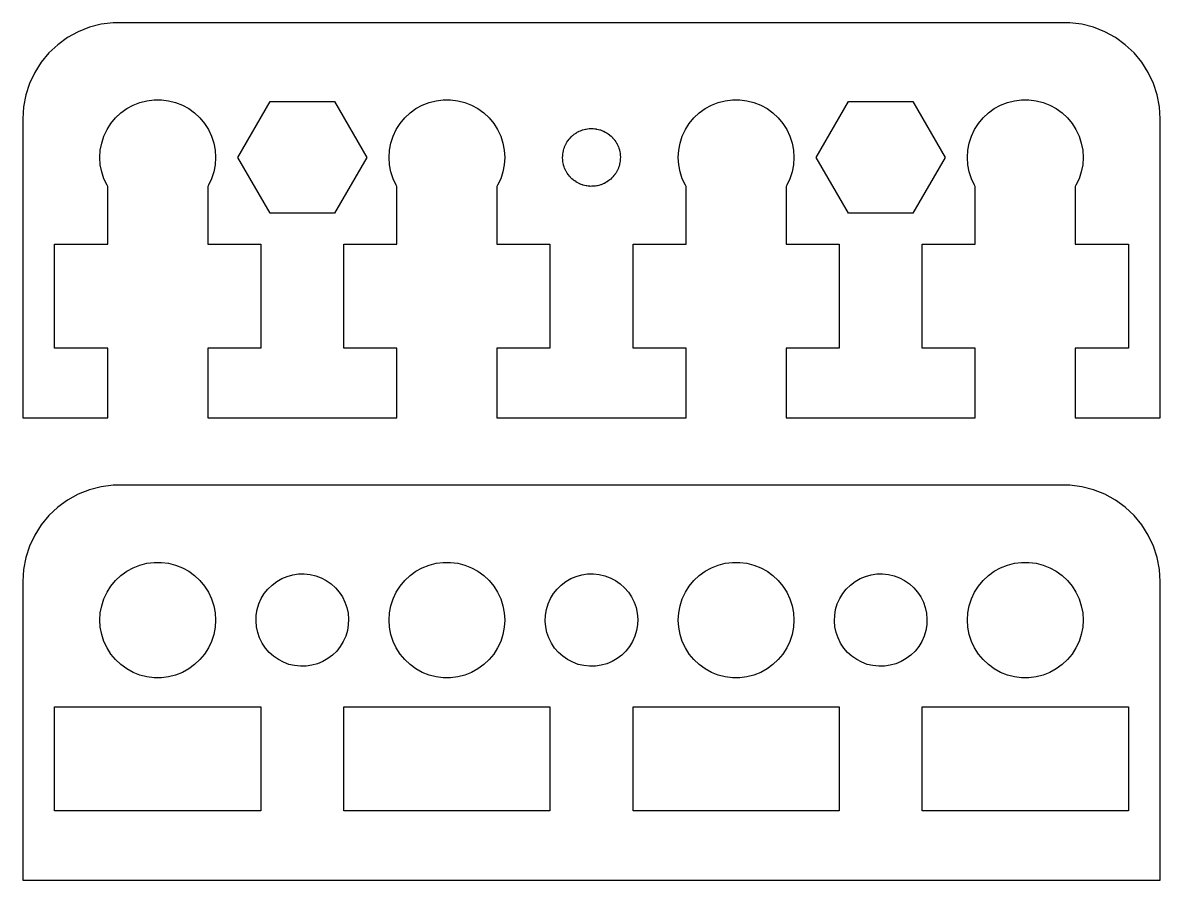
# Model space of a CAD drawing. Header units: metres. Extents: x -29.5 to 29.5, y 0 to 92.5.
# Drawn here: x -29.5 to 29.5, y 0 to 44.5 of the extents above; entities that cross this region are included whole.
import ezdxf

# ---------------------------------------------------------------- set-up
doc = ezdxf.new("R2010")
doc.units = ezdxf.units.M

msp = doc.modelspace()

# ---------------------------------------------------------------- linework, layer by layer
for p, q in [((-26.0451, 44.2553), (-26.6289, 44.0241)), ((-25.4369, 44.4114), (-26.0451, 44.2553)), ((-24.8139, 44.4901), (-25.4369, 44.4114)), ((24.8139, 44.4901), (-24.8139, 44.4901)), ((25.4369, 44.4114), (24.8139, 44.4901)), ((26.0451, 44.2553), (25.4369, 44.4114)), ((26.6289, 44.0241), (26.0451, 44.2553)), ((-27.1791, 43.7216), (-27.6871, 43.3526)), ((-26.6289, 44.0241), (-27.1791, 43.7216)), ((27.1791, 43.7216), (26.6289, 44.0241)), ((27.6871, 43.3526), (27.1791, 43.7216)), ((-27.6871, 43.3526), (-28.1448, 42.9227)), ((28.1448, 42.9227), (27.6871, 43.3526)), ((-28.1448, 42.9227), (-28.5451, 42.4389)), ((28.5451, 42.4389), (28.1448, 42.9227)), ((-28.8815, 41.9088), (-29.1489, 41.3406)), ((-28.5451, 42.4389), (-28.8815, 41.9088)), ((28.8815, 41.9088), (28.5451, 42.4389)), ((29.1489, 41.3406), (28.8815, 41.9088)), ((-29.1489, 41.3406), (-29.3429, 40.7434)), ((29.3429, 40.7434), (29.1489, 41.3406)), ((-29.3429, 40.7434), (-29.4606, 40.1267)), ((29.4606, 40.1267), (29.3429, 40.7434)), ((-29.4606, 40.1267), (-29.5, 39.5)), ((-24.1075, 40.033), (-23.7773, 40.2145)), ((-23.7773, 40.2145), (-23.427, 40.3532)), ((-23.427, 40.3532), (-23.0621, 40.4469)), ((-23.0621, 40.4469), (-22.6884, 40.4941)), ((-22.6884, 40.4941), (-22.3116, 40.4941)), ((-22.3116, 40.4941), (-21.9379, 40.4469)), ((-21.9379, 40.4469), (-21.5729, 40.3532)), ((-21.5729, 40.3532), (-21.2227, 40.2145)), ((-21.2227, 40.2145), (-20.8925, 40.033)), ((-18.3466, 37.5), (-16.6733, 40.3982)), ((-16.6733, 40.3982), (-13.3267, 40.3982)), ((-13.3267, 40.3982), (-11.6534, 37.5)), ((-9.10747, 40.033), (-8.77733, 40.2145)), ((-8.77733, 40.2145), (-8.42705, 40.3532)), ((-8.42705, 40.3532), (-8.06213, 40.4469)), ((-8.06213, 40.4469), (-7.68837, 40.4941)), ((-7.68837, 40.4941), (-7.31161, 40.4941)), ((-7.31161, 40.4941), (-6.93785, 40.4469)), ((-6.93785, 40.4469), (-6.57294, 40.3532)), ((-6.57294, 40.3532), (-6.22266, 40.2145)), ((-6.22266, 40.2145), (-5.89252, 40.033)), ((5.89252, 40.033), (6.22266, 40.2145)), ((6.22266, 40.2145), (6.57294, 40.3532)), ((6.57294, 40.3532), (6.93785, 40.4469)), ((6.93785, 40.4469), (7.31161, 40.4941)), ((7.31161, 40.4941), (7.68837, 40.4941)), ((7.68837, 40.4941), (8.06213, 40.4469)), ((8.06213, 40.4469), (8.42705, 40.3532)), ((8.42705, 40.3532), (8.77733, 40.2145)), ((8.77733, 40.2145), (9.10747, 40.033)), ((11.6534, 37.5), (13.3267, 40.3982)), ((13.3267, 40.3982), (16.6733, 40.3982)), ((16.6733, 40.3982), (18.3466, 37.5)), ((20.8925, 40.033), (21.2227, 40.2145)), ((21.2227, 40.2145), (21.5729, 40.3532)), ((21.5729, 40.3532), (21.9379, 40.4469)), ((21.9379, 40.4469), (22.3116, 40.4941)), ((22.3116, 40.4941), (22.6884, 40.4941)), ((22.6884, 40.4941), (23.0621, 40.4469)), ((23.0621, 40.4469), (23.427, 40.3532)), ((23.427, 40.3532), (23.7773, 40.2145)), ((23.7773, 40.2145), (24.1075, 40.033)), ((29.5, 39.5), (29.4606, 40.1267)), ((-24.927, 39.2634), (-24.6869, 39.5536)), ((-24.6869, 39.5536), (-24.4123, 39.8115)), ((-24.4123, 39.8115), (-24.1075, 40.033)), ((-20.8925, 40.033), (-20.5877, 39.8115)), ((-20.5877, 39.8115), (-20.3131, 39.5536)), ((-20.3131, 39.5536), (-20.0729, 39.2634)), ((-9.92705, 39.2634), (-9.6869, 39.5536)), ((-9.6869, 39.5536), (-9.41226, 39.8115)), ((-9.41226, 39.8115), (-9.10747, 40.033)), ((-5.89252, 40.033), (-5.58772, 39.8115)), ((-5.58772, 39.8115), (-5.31308, 39.5536)), ((-5.31308, 39.5536), (-5.07294, 39.2634)), ((5.07294, 39.2634), (5.31308, 39.5536)), ((5.31308, 39.5536), (5.58772, 39.8115)), ((5.58772, 39.8115), (5.89252, 40.033)), ((9.10747, 40.033), (9.41226, 39.8115)), ((9.41226, 39.8115), (9.6869, 39.5536)), ((9.6869, 39.5536), (9.92705, 39.2634)), ((20.0729, 39.2634), (20.3131, 39.5536)), ((20.3131, 39.5536), (20.5877, 39.8115)), ((20.5877, 39.8115), (20.8925, 40.033)), ((24.1075, 40.033), (24.4123, 39.8115)), ((24.4123, 39.8115), (24.6869, 39.5536)), ((24.6869, 39.5536), (24.927, 39.2634)), ((-29.5, 39.5), (-29.5, 24)), ((-25.2893, 38.6044), (-25.1289, 38.9453)), ((-25.1289, 38.9453), (-24.927, 39.2634)), ((-20.0729, 39.2634), (-19.8711, 38.9453)), ((-19.8711, 38.9453), (-19.7107, 38.6044)), ((-10.2893, 38.6044), (-10.1289, 38.9453)), ((-10.1289, 38.9453), (-9.92705, 39.2634)), ((-5.07294, 39.2634), (-4.87108, 38.9453)), ((-4.87108, 38.9453), (-4.71066, 38.6044)), ((-0.463516, 38.9266), (-0.387482, 38.9461)), ((-0.387482, 38.9461), (-0.311859, 38.9672)), ((-0.311859, 38.9672), (-0.296295, 38.9695)), ((-0.296295, 38.9695), (-0.281067, 38.9734)), ((-0.281067, 38.9734), (-0.203171, 38.9833)), ((-0.203171, 38.9833), (-0.125504, 38.9947)), ((-0.125504, 38.9947), (-0.109787, 38.9951)), ((-0.109787, 38.9951), (-0.094177, 38.997)), ((-0.094177, 38.997), (-0.015655, 38.997)), ((-0.015655, 38.997), (0.062805, 38.9987)), ((0.062805, 38.9987), (0.078445, 38.997)), ((0.078445, 38.997), (0.094177, 38.997)), ((0.094177, 38.997), (0.172073, 38.9872)), ((0.172073, 38.9872), (0.250153, 38.979)), ((0.250153, 38.979), (0.265457, 38.9754)), ((0.265457, 38.9754), (0.281067, 38.9734)), ((0.281067, 38.9734), (0.357117, 38.9539)), ((0.357117, 38.9539), (0.433533, 38.936)), ((4.71066, 38.6044), (4.87108, 38.9453)), ((4.87108, 38.9453), (5.07294, 39.2634)), ((9.92705, 39.2634), (10.1289, 38.9453)), ((10.1289, 38.9453), (10.2893, 38.6044)), ((19.7107, 38.6044), (19.8711, 38.9453)), ((19.8711, 38.9453), (20.0729, 39.2634)), ((24.927, 39.2634), (25.1289, 38.9453)), ((25.1289, 38.9453), (25.2893, 38.6044)), ((29.5, 24), (29.5, 39.5)), ((-25.4057, 38.2461), (-25.2893, 38.6044)), ((-19.7107, 38.6044), (-19.5942, 38.2461)), ((-10.4057, 38.2461), (-10.2893, 38.6044)), ((-4.71066, 38.6044), (-4.59424, 38.2461)), ((-1.27238, 38.2889), (-1.23172, 38.3561)), ((-1.23172, 38.3561), (-1.22194, 38.3684)), ((-1.22194, 38.3684), (-1.21352, 38.3817)), ((-1.21352, 38.3817), (-1.16347, 38.4422)), ((-1.16347, 38.4422), (-1.11472, 38.5037)), ((-1.11472, 38.5037), (-1.10347, 38.5147)), ((-1.10347, 38.5147), (-1.09344, 38.5268)), ((-1.09344, 38.5268), (-1.03621, 38.5806)), ((-1.03621, 38.5806), (-0.980118, 38.6355)), ((-0.980118, 38.6355), (-0.96759, 38.645)), ((-0.96759, 38.645), (-0.956131, 38.6558)), ((-0.956131, 38.6558), (-0.892609, 38.7019)), ((-0.892609, 38.7019), (-0.830078, 38.7494)), ((-0.830078, 38.7494), (-0.816452, 38.7572)), ((-0.816452, 38.7572), (-0.803726, 38.7665)), ((-0.803726, 38.7665), (-0.73494, 38.8043)), ((-0.73494, 38.8043), (-0.666946, 38.8436)), ((-0.666946, 38.8436), (-0.652435, 38.8497)), ((-0.652435, 38.8497), (-0.638657, 38.8572)), ((-0.638657, 38.8572), (-0.565674, 38.8861)), ((-0.565674, 38.8861), (-0.493286, 38.9165)), ((-0.493286, 38.9165), (-0.478134, 38.9208)), ((-0.478134, 38.9208), (-0.463516, 38.9266)), ((0.433533, 38.936), (0.448288, 38.9305)), ((0.448288, 38.9305), (0.463516, 38.9266)), ((0.463516, 38.9266), (0.536499, 38.8977)), ((0.536499, 38.8977), (0.610092, 38.8703)), ((0.610092, 38.8703), (0.624039, 38.863)), ((0.624039, 38.863), (0.638657, 38.8572)), ((0.638657, 38.8572), (0.707443, 38.8194)), ((0.707443, 38.8194), (0.777039, 38.783)), ((0.777039, 38.783), (0.789948, 38.7741)), ((0.789948, 38.7741), (0.803726, 38.7665)), ((0.803726, 38.7665), (0.867233, 38.7204)), ((0.867233, 38.7204), (0.931717, 38.6755)), ((0.931717, 38.6755), (0.943405, 38.665)), ((0.943405, 38.665), (0.956131, 38.6558)), ((0.956131, 38.6558), (1.01335, 38.602)), ((1.01335, 38.602), (1.0717, 38.5495)), ((1.0717, 38.5495), (1.08199, 38.5376)), ((1.08199, 38.5376), (1.09344, 38.5268)), ((1.09344, 38.5268), (1.14348, 38.4663)), ((1.14348, 38.4663), (1.19479, 38.4069)), ((1.19479, 38.4069), (1.20349, 38.3938)), ((1.20349, 38.3938), (1.21352, 38.3817)), ((1.21352, 38.3817), (1.25557, 38.3154)), ((4.59424, 38.2461), (4.71066, 38.6044)), ((10.2893, 38.6044), (10.4057, 38.2461)), ((19.5942, 38.2461), (19.7107, 38.6044)), ((25.2893, 38.6044), (25.4057, 38.2461)), ((-25.5, 37.5), (-25.4763, 37.876)), ((-25.4763, 37.876), (-25.4057, 38.2461)), ((-19.5942, 38.2461), (-19.5237, 37.876)), ((-19.5237, 37.876), (-19.5, 37.5)), ((-10.5, 37.5), (-10.4763, 37.876)), ((-10.4763, 37.876), (-10.4057, 38.2461)), ((-4.59424, 38.2461), (-4.52365, 37.876)), ((-4.52365, 37.876), (-4.5, 37.5)), ((-1.48816, 37.688), (-1.47345, 37.7651)), ((-1.47345, 37.7651), (-1.46036, 37.8425)), ((-1.46036, 37.8425), (-1.45581, 37.8576)), ((-1.45581, 37.8576), (-1.45287, 37.873)), ((-1.45287, 37.873), (-1.42862, 37.9477)), ((-1.42862, 37.9477), (-1.40591, 38.0229)), ((-1.40591, 38.0229), (-1.39952, 38.0372)), ((-1.39952, 38.0372), (-1.39465, 38.0522)), ((-1.39465, 38.0522), (-1.36124, 38.1232)), ((-1.36124, 38.1232), (-1.3293, 38.1949)), ((-1.3293, 38.1949), (-1.32115, 38.2084)), ((-1.32115, 38.2084), (-1.31445, 38.2226)), ((-1.31445, 38.2226), (-1.27238, 38.2889)), ((1.25557, 38.3154), (1.29903, 38.25)), ((1.29903, 38.25), (1.30603, 38.2359)), ((1.30603, 38.2359), (1.31445, 38.2226)), ((1.31445, 38.2226), (1.34787, 38.1516)), ((1.34787, 38.1516), (1.38278, 38.0813)), ((1.38278, 38.0813), (1.38795, 38.0664)), ((1.38795, 38.0664), (1.39465, 38.0522)), ((1.39465, 38.0522), (1.41891, 37.9775)), ((1.41891, 37.9775), (1.44473, 37.9034)), ((1.44473, 37.9034), (1.44801, 37.888)), ((1.44801, 37.888), (1.45287, 37.873)), ((1.45287, 37.873), (1.46758, 37.7959)), ((1.46758, 37.7959), (1.4839, 37.7191)), ((4.5, 37.5), (4.52365, 37.876)), ((4.52365, 37.876), (4.59424, 38.2461)), ((10.4057, 38.2461), (10.4763, 37.876)), ((10.4763, 37.876), (10.5, 37.5)), ((19.5, 37.5), (19.5237, 37.876)), ((19.5237, 37.876), (19.5942, 38.2461)), ((25.4057, 38.2461), (25.4763, 37.876)), ((25.4763, 37.876), (25.5, 37.5)), ((-25.4763, 37.124), (-25.5, 37.5)), ((-19.5, 37.5), (-19.5237, 37.124)), ((-16.6733, 34.6018), (-18.3466, 37.5)), ((-11.6534, 37.5), (-13.3267, 34.6018)), ((-10.4763, 37.124), (-10.5, 37.5)), ((-4.5, 37.5), (-4.52365, 37.124)), ((-1.5, 37.5), (-1.49506, 37.5784)), ((-1.49901, 37.4843), (-1.5, 37.5)), ((-1.49966, 37.4686), (-1.49901, 37.4843)), ((-1.49309, 37.3904), (-1.49966, 37.4686)), ((-1.49506, 37.5784), (-1.49178, 37.6568)), ((-1.48816, 37.312), (-1.49309, 37.3904)), ((-1.49178, 37.6568), (-1.48915, 37.6723)), ((-1.48915, 37.6723), (-1.48816, 37.688)), ((-1.48521, 37.2965), (-1.48816, 37.312)), ((-1.4839, 37.2809), (-1.48521, 37.2965)), ((-1.46758, 37.2041), (-1.4839, 37.2809)), ((-1.45287, 37.127), (-1.46758, 37.2041)), ((1.47345, 37.2349), (1.46036, 37.1575)), ((1.48816, 37.312), (1.47345, 37.2349)), ((1.4839, 37.7191), (1.48521, 37.7034)), ((1.48521, 37.7034), (1.48816, 37.688)), ((1.48816, 37.688), (1.49309, 37.6096)), ((1.48915, 37.3277), (1.48816, 37.312)), ((1.49178, 37.3432), (1.48915, 37.3277)), ((1.49506, 37.4216), (1.49178, 37.3432)), ((1.49309, 37.6096), (1.49966, 37.5314)), ((1.5, 37.5), (1.49506, 37.4216)), ((1.49966, 37.5314), (1.49901, 37.5157)), ((1.49901, 37.5157), (1.5, 37.5)), ((4.52365, 37.124), (4.5, 37.5)), ((10.5, 37.5), (10.4763, 37.124)), ((13.3267, 34.6018), (11.6534, 37.5)), ((18.3466, 37.5), (16.6733, 34.6018)), ((19.5237, 37.124), (19.5, 37.5)), ((25.5, 37.5), (25.4763, 37.124)), ((-25.4057, 36.7539), (-25.4763, 37.124)), ((-25.2893, 36.3956), (-25.4057, 36.7539)), ((-19.5942, 36.7539), (-19.7107, 36.3956)), ((-19.5237, 37.124), (-19.5942, 36.7539)), ((-10.4057, 36.7539), (-10.4763, 37.124)), ((-10.2893, 36.3956), (-10.4057, 36.7539)), ((-4.59424, 36.7539), (-4.71066, 36.3956)), ((-4.52365, 37.124), (-4.59424, 36.7539)), ((-1.44801, 37.112), (-1.45287, 37.127)), ((-1.44473, 37.0966), (-1.44801, 37.112)), ((-1.41891, 37.0225), (-1.44473, 37.0966)), ((-1.39465, 36.9478), (-1.41891, 37.0225)), ((-1.38795, 36.9336), (-1.39465, 36.9478)), ((-1.38278, 36.9187), (-1.38795, 36.9336)), ((-1.34787, 36.8484), (-1.38278, 36.9187)), ((-1.31445, 36.7774), (-1.34787, 36.8484)), ((-1.30602, 36.7641), (-1.31445, 36.7774)), ((-1.29903, 36.75), (-1.30602, 36.7641)), ((-1.25558, 36.6846), (-1.29903, 36.75)), ((-1.21352, 36.6183), (-1.25558, 36.6846)), ((-1.20349, 36.6062), (-1.21352, 36.6183)), ((-1.19479, 36.5931), (-1.20349, 36.6062)), ((-1.14348, 36.5336), (-1.19479, 36.5931)), ((1.21352, 36.6183), (1.16347, 36.5578)), ((1.22194, 36.6316), (1.21352, 36.6183)), ((1.23172, 36.6439), (1.22194, 36.6316)), ((1.27238, 36.7111), (1.23172, 36.6439)), ((1.31445, 36.7774), (1.27238, 36.7111)), ((1.32115, 36.7916), (1.31445, 36.7774)), ((1.3293, 36.8051), (1.32115, 36.7916)), ((1.36124, 36.8768), (1.3293, 36.8051)), ((1.39465, 36.9478), (1.36124, 36.8768)), ((1.39952, 36.9628), (1.39465, 36.9478)), ((1.40591, 36.9771), (1.39952, 36.9628)), ((1.42862, 37.0523), (1.40591, 36.9771)), ((1.45287, 37.127), (1.42862, 37.0523)), ((1.45581, 37.1424), (1.45287, 37.127)), ((1.46036, 37.1575), (1.45581, 37.1424)), ((4.59424, 36.7539), (4.52365, 37.124)), ((4.71066, 36.3956), (4.59424, 36.7539)), ((10.4057, 36.7539), (10.2893, 36.3956)), ((10.4763, 37.124), (10.4057, 36.7539)), ((19.5942, 36.7539), (19.5237, 37.124)), ((19.7107, 36.3956), (19.5942, 36.7539)), ((25.4057, 36.7539), (25.2893, 36.3956)), ((25.4763, 37.124), (25.4057, 36.7539)), ((-25.1289, 36.0547), (-25.2893, 36.3956)), ((-25.0942, 36), (-25.1289, 36.0547)), ((-25.0942, 33), (-25.0942, 36)), ((-19.8711, 36.0547), (-19.9058, 36)), ((-19.9058, 36), (-19.9058, 33)), ((-19.7107, 36.3956), (-19.8711, 36.0547)), ((-10.1289, 36.0547), (-10.2893, 36.3956)), ((-10.0942, 36), (-10.1289, 36.0547)), ((-10.0942, 33), (-10.0942, 36)), ((-4.87108, 36.0547), (-4.90581, 36)), ((-4.90581, 36), (-4.90581, 33)), ((-4.71066, 36.3956), (-4.87108, 36.0547)), ((-1.09344, 36.4732), (-1.14348, 36.5336)), ((-1.08199, 36.4624), (-1.09344, 36.4732)), ((-1.0717, 36.4505), (-1.08199, 36.4624)), ((-1.01335, 36.398), (-1.0717, 36.4505)), ((-0.956131, 36.3442), (-1.01335, 36.398)), ((-0.943405, 36.335), (-0.956131, 36.3442)), ((-0.931717, 36.3244), (-0.943405, 36.335)), ((-0.867233, 36.2796), (-0.931717, 36.3244)), ((-0.803726, 36.2335), (-0.867233, 36.2796)), ((-0.789948, 36.2259), (-0.803726, 36.2335)), ((-0.777039, 36.2169), (-0.789948, 36.2259)), ((-0.707443, 36.1806), (-0.777039, 36.2169)), ((-0.638657, 36.1427), (-0.707443, 36.1806)), ((-0.624039, 36.137), (-0.638657, 36.1427)), ((-0.610092, 36.1297), (-0.624039, 36.137)), ((-0.536499, 36.1023), (-0.610092, 36.1297)), ((-0.463516, 36.0734), (-0.536499, 36.1023)), ((-0.448288, 36.0695), (-0.463516, 36.0734)), ((-0.433533, 36.064), (-0.448288, 36.0695)), ((-0.357117, 36.0461), (-0.433533, 36.064)), ((-0.281067, 36.0266), (-0.357117, 36.0461)), ((-0.265457, 36.0246), (-0.281067, 36.0266)), ((-0.250153, 36.021), (-0.265457, 36.0246)), ((-0.172073, 36.0128), (-0.250153, 36.021)), ((-0.094177, 36.0029), (-0.172073, 36.0128)), ((-0.078445, 36.0029), (-0.094177, 36.0029)), ((-0.062805, 36.0013), (-0.078445, 36.0029)), ((0.015655, 36.0029), (-0.062805, 36.0013)), ((0.094177, 36.0029), (0.015655, 36.0029)), ((0.109787, 36.0049), (0.094177, 36.0029)), ((0.125504, 36.0052), (0.109787, 36.0049)), ((0.203171, 36.0167), (0.125504, 36.0052)), ((0.281067, 36.0266), (0.203171, 36.0167)), ((0.296295, 36.0305), (0.281067, 36.0266)), ((0.311859, 36.0328), (0.296295, 36.0305)), ((0.387482, 36.0539), (0.311859, 36.0328)), ((0.463516, 36.0734), (0.387482, 36.0539)), ((0.478134, 36.0792), (0.463516, 36.0734)), ((0.493286, 36.0834), (0.478134, 36.0792)), ((0.565674, 36.1139), (0.493286, 36.0834)), ((0.638657, 36.1427), (0.565674, 36.1139)), ((0.652435, 36.1503), (0.638657, 36.1427)), ((0.666946, 36.1564), (0.652435, 36.1503)), ((0.73494, 36.1957), (0.666946, 36.1564)), ((0.803726, 36.2335), (0.73494, 36.1957)), ((0.816452, 36.2428), (0.803726, 36.2335)), ((0.830078, 36.2506), (0.816452, 36.2428)), ((0.892609, 36.2981), (0.830078, 36.2506)), ((0.956131, 36.3442), (0.892609, 36.2981)), ((0.96759, 36.355), (0.956131, 36.3442)), ((0.980118, 36.3645), (0.96759, 36.355)), ((1.03621, 36.4194), (0.980118, 36.3645)), ((1.09344, 36.4732), (1.03621, 36.4194)), ((1.10347, 36.4853), (1.09344, 36.4732)), ((1.11472, 36.4963), (1.10347, 36.4853)), ((1.16347, 36.5578), (1.11472, 36.4963)), ((4.87108, 36.0547), (4.71066, 36.3956)), ((4.90581, 36), (4.87108, 36.0547)), ((4.90581, 33), (4.90581, 36)), ((10.1289, 36.0547), (10.0942, 36)), ((10.0942, 36), (10.0942, 33)), ((10.2893, 36.3956), (10.1289, 36.0547)), ((19.8711, 36.0547), (19.7107, 36.3956)), ((19.9058, 36), (19.8711, 36.0547)), ((19.9058, 33), (19.9058, 36)), ((25.1289, 36.0547), (25.0942, 36)), ((25.0942, 36), (25.0942, 33)), ((25.2893, 36.3956), (25.1289, 36.0547)), ((-13.3267, 34.6018), (-16.6733, 34.6018)), ((16.6733, 34.6018), (13.3267, 34.6018)), ((-27.8466, 27.6), (-27.8466, 33)), ((-27.8466, 33), (-25.0942, 33)), ((-19.9058, 33), (-17.1534, 33)), ((-17.1534, 33), (-17.1534, 27.6)), ((-12.8466, 27.6), (-12.8466, 33)), ((-12.8466, 33), (-10.0942, 33)), ((-4.90581, 33), (-2.15337, 33)), ((-2.15337, 33), (-2.15337, 27.6)), ((2.15337, 27.6), (2.15337, 33)), ((2.15337, 33), (4.90581, 33)), ((10.0942, 33), (12.8466, 33)), ((12.8466, 33), (12.8466, 27.6)), ((17.1534, 27.6), (17.1534, 33)), ((17.1534, 33), (19.9058, 33)), ((25.0942, 33), (27.8466, 33)), ((27.8466, 33), (27.8466, 27.6)), ((-25.0942, 27.6), (-27.8466, 27.6)), ((-25.0942, 24), (-25.0942, 27.6)), ((-17.1534, 27.6), (-19.9058, 27.6)), ((-19.9058, 27.6), (-19.9058, 24)), ((-10.0942, 27.6), (-12.8466, 27.6)), ((-10.0942, 24), (-10.0942, 27.6)), ((-2.15337, 27.6), (-4.90581, 27.6)), ((-4.90581, 27.6), (-4.90581, 24)), ((4.90581, 27.6), (2.15337, 27.6)), ((4.90581, 24), (4.90581, 27.6)), ((12.8466, 27.6), (10.0942, 27.6)), ((10.0942, 27.6), (10.0942, 24)), ((19.9058, 27.6), (17.1534, 27.6)), ((19.9058, 24), (19.9058, 27.6)), ((27.8466, 27.6), (25.0942, 27.6)), ((25.0942, 27.6), (25.0942, 24)), ((-29.5, 24), (-25.0942, 24)), ((-19.9058, 24), (-10.0942, 24)), ((-4.90581, 24), (4.90581, 24)), ((10.0942, 24), (19.9058, 24)), ((25.0942, 24), (29.5, 24)), ((-26.0451, 20.2553), (-26.6289, 20.0241)), ((-25.4369, 20.4114), (-26.0451, 20.2553)), ((-24.8139, 20.4901), (-25.4369, 20.4114)), ((24.8139, 20.4901), (-24.8139, 20.4901)), ((25.4369, 20.4114), (24.8139, 20.4901)), ((26.0451, 20.2553), (25.4369, 20.4114)), ((26.6289, 20.0241), (26.0451, 20.2553)), ((-27.1791, 19.7216), (-27.6871, 19.3526)), ((-26.6289, 20.0241), (-27.1791, 19.7216)), ((27.1791, 19.7216), (26.6289, 20.0241)), ((27.6871, 19.3526), (27.1791, 19.7216)), ((-28.1448, 18.9227), (-28.5451, 18.4389)), ((-27.6871, 19.3526), (-28.1448, 18.9227)), ((28.1448, 18.9227), (27.6871, 19.3526)), ((28.5451, 18.4389), (28.1448, 18.9227)), ((-28.5451, 18.4389), (-28.8815, 17.9088)), ((28.8815, 17.9088), (28.5451, 18.4389)), ((-28.8815, 17.9088), (-29.1489, 17.3406)), ((29.1489, 17.3406), (28.8815, 17.9088)), ((-29.1489, 17.3406), (-29.3429, 16.7434)), ((29.3429, 16.7434), (29.1489, 17.3406)), ((-29.3429, 16.7434), (-29.4606, 16.1267)), ((29.4606, 16.1267), (29.3429, 16.7434)), ((-29.4606, 16.1267), (-29.5, 15.5)), ((-24.4123, 15.8115), (-24.1075, 16.033)), ((-24.1075, 16.033), (-23.7773, 16.2145)), ((-23.7773, 16.2145), (-23.427, 16.3532)), ((-23.427, 16.3532), (-23.0621, 16.4469)), ((-23.0621, 16.4469), (-22.6884, 16.4941)), ((-22.6884, 16.4941), (-22.3116, 16.4941)), ((-22.3116, 16.4941), (-21.9379, 16.4469)), ((-21.9379, 16.4469), (-21.5729, 16.3532)), ((-21.5729, 16.3532), (-21.2227, 16.2145)), ((-21.2227, 16.2145), (-20.8925, 16.033)), ((-20.8925, 16.033), (-20.5877, 15.8115)), ((-9.41226, 15.8115), (-9.10747, 16.033)), ((-9.10747, 16.033), (-8.77733, 16.2145)), ((-8.77733, 16.2145), (-8.42705, 16.3532)), ((-8.42705, 16.3532), (-8.06213, 16.4469)), ((-8.06213, 16.4469), (-7.68837, 16.4941)), ((-7.68837, 16.4941), (-7.31161, 16.4941)), ((-7.31161, 16.4941), (-6.93785, 16.4469)), ((-6.93785, 16.4469), (-6.57294, 16.3532)), ((-6.57294, 16.3532), (-6.22266, 16.2145)), ((-6.22266, 16.2145), (-5.89252, 16.033)), ((-5.89252, 16.033), (-5.58772, 15.8115)), ((5.58772, 15.8115), (5.89252, 16.033)), ((5.89252, 16.033), (6.22266, 16.2145)), ((6.22266, 16.2145), (6.57294, 16.3532)), ((6.57294, 16.3532), (6.93785, 16.4469)), ((6.93785, 16.4469), (7.31161, 16.4941)), ((7.31161, 16.4941), (7.68837, 16.4941)), ((7.68837, 16.4941), (8.06213, 16.4469)), ((8.06213, 16.4469), (8.42705, 16.3532)), ((8.42705, 16.3532), (8.77733, 16.2145)), ((8.77733, 16.2145), (9.10747, 16.033)), ((9.10747, 16.033), (9.41226, 15.8115)), ((20.5877, 15.8115), (20.8925, 16.033)), ((20.8925, 16.033), (21.2227, 16.2145)), ((21.2227, 16.2145), (21.5729, 16.3532)), ((21.5729, 16.3532), (21.9379, 16.4469)), ((21.9379, 16.4469), (22.3116, 16.4941)), ((22.3116, 16.4941), (22.6884, 16.4941)), ((22.6884, 16.4941), (23.0621, 16.4469)), ((23.0621, 16.4469), (23.427, 16.3532)), ((23.427, 16.3532), (23.7773, 16.2145)), ((23.7773, 16.2145), (24.1075, 16.033)), ((24.1075, 16.033), (24.4123, 15.8115)), ((29.5, 15.5), (29.4606, 16.1267)), ((-29.5, 15.5), (-29.5, 0)), ((-24.927, 15.2634), (-24.6869, 15.5536)), ((-24.6869, 15.5536), (-24.4123, 15.8115)), ((-20.5877, 15.8115), (-20.3131, 15.5536)), ((-20.3131, 15.5536), (-20.0729, 15.2634)), ((-16.5682, 15.3168), (-16.3281, 15.499)), ((-16.3281, 15.499), (-16.0671, 15.6497)), ((-16.0671, 15.6497), (-15.7893, 15.7665)), ((-15.7893, 15.7665), (-15.499, 15.8475)), ((-15.499, 15.8475), (-15.2008, 15.8916)), ((-15.2008, 15.8916), (-14.8995, 15.8979)), ((-14.8995, 15.8979), (-14.5997, 15.8664)), ((-14.5997, 15.8664), (-14.3063, 15.7976)), ((-14.3063, 15.7976), (-14.0238, 15.6925)), ((-14.0238, 15.6925), (-13.7567, 15.5529)), ((-13.7567, 15.5529), (-13.5092, 15.3809)), ((-13.5092, 15.3809), (-13.2853, 15.1792)), ((-9.92705, 15.2634), (-9.6869, 15.5536)), ((-9.6869, 15.5536), (-9.41226, 15.8115)), ((-5.58772, 15.8115), (-5.31308, 15.5536)), ((-5.31308, 15.5536), (-5.07294, 15.2634)), ((-1.56821, 15.3168), (-1.32812, 15.499)), ((-1.32812, 15.499), (-1.06712, 15.6497)), ((-1.06712, 15.6497), (-0.789276, 15.7665)), ((-0.789276, 15.7665), (-0.498978, 15.8475)), ((-0.498978, 15.8475), (-0.200821, 15.8916)), ((-0.200821, 15.8916), (0.100494, 15.8979)), ((0.100494, 15.8979), (0.400238, 15.8664)), ((0.400238, 15.8664), (0.693665, 15.7976)), ((0.693665, 15.7976), (0.976166, 15.6925)), ((0.976166, 15.6925), (1.24326, 15.5529)), ((1.24326, 15.5529), (1.49075, 15.3809)), ((1.49075, 15.3809), (1.71472, 15.1792)), ((5.07294, 15.2634), (5.31308, 15.5536)), ((5.31308, 15.5536), (5.58772, 15.8115)), ((9.41226, 15.8115), (9.6869, 15.5536)), ((9.6869, 15.5536), (9.92705, 15.2634)), ((13.4318, 15.3168), (13.6719, 15.499)), ((13.6719, 15.499), (13.9329, 15.6497)), ((13.9329, 15.6497), (14.2107, 15.7665)), ((14.2107, 15.7665), (14.501, 15.8475)), ((14.501, 15.8475), (14.7992, 15.8916)), ((14.7992, 15.8916), (15.1005, 15.8979)), ((15.1005, 15.8979), (15.4002, 15.8664)), ((15.4002, 15.8664), (15.6937, 15.7976)), ((15.6937, 15.7976), (15.9762, 15.6925)), ((15.9762, 15.6925), (16.2433, 15.5529)), ((16.2433, 15.5529), (16.4908, 15.3809)), ((16.4908, 15.3809), (16.7147, 15.1792)), ((20.0729, 15.2634), (20.3131, 15.5536)), ((20.3131, 15.5536), (20.5877, 15.8115)), ((24.4123, 15.8115), (24.6869, 15.5536)), ((24.6869, 15.5536), (24.927, 15.2634)), ((29.5, 0), (29.5, 15.5)), ((-25.2893, 14.6044), (-25.1289, 14.9453)), ((-25.1289, 14.9453), (-24.927, 15.2634)), ((-20.0729, 15.2634), (-19.8711, 14.9453)), ((-19.8711, 14.9453), (-19.7107, 14.6044)), ((-17.1269, 14.6119), (-16.9707, 14.8697)), ((-16.9707, 14.8697), (-16.7835, 15.1059)), ((-16.7835, 15.1059), (-16.5682, 15.3168)), ((-13.2853, 15.1792), (-13.0883, 14.951)), ((-13.0883, 14.951), (-12.9215, 14.7)), ((-10.2893, 14.6044), (-10.1289, 14.9453)), ((-10.1289, 14.9453), (-9.92705, 15.2634)), ((-5.07294, 15.2634), (-4.87108, 14.9453)), ((-4.87108, 14.9453), (-4.71066, 14.6044)), ((-2.12688, 14.6119), (-1.97075, 14.8697)), ((-1.97075, 14.8697), (-1.78354, 15.1059)), ((-1.78354, 15.1059), (-1.56821, 15.3168)), ((1.71472, 15.1792), (1.91167, 14.951)), ((1.91167, 14.951), (2.07846, 14.7)), ((4.71066, 14.6044), (4.87108, 14.9453)), ((4.87108, 14.9453), (5.07294, 15.2634)), ((9.92705, 15.2634), (10.1289, 14.9453)), ((10.1289, 14.9453), (10.2893, 14.6044)), ((12.8731, 14.6119), (13.0292, 14.8697)), ((13.0292, 14.8697), (13.2164, 15.1059)), ((13.2164, 15.1059), (13.4318, 15.3168)), ((16.7147, 15.1792), (16.9117, 14.951)), ((16.9117, 14.951), (17.0785, 14.7)), ((19.7107, 14.6044), (19.8711, 14.9453)), ((19.8711, 14.9453), (20.0729, 15.2634)), ((24.927, 15.2634), (25.1289, 14.9453)), ((25.1289, 14.9453), (25.2893, 14.6044)), ((-25.4763, 13.876), (-25.4057, 14.2461)), ((-25.4057, 14.2461), (-25.2893, 14.6044)), ((-19.7107, 14.6044), (-19.5942, 14.2461)), ((-19.5942, 14.2461), (-19.5237, 13.876)), ((-17.3366, 14.048), (-17.2495, 14.3366)), ((-17.2495, 14.3366), (-17.1269, 14.6119)), ((-12.9215, 14.7), (-12.7875, 14.43)), ((-12.7875, 14.43), (-12.6884, 14.1454)), ((-10.4763, 13.876), (-10.4057, 14.2461)), ((-10.4057, 14.2461), (-10.2893, 14.6044)), ((-4.71066, 14.6044), (-4.59424, 14.2461)), ((-4.59424, 14.2461), (-4.52365, 13.876)), ((-2.33658, 14.048), (-2.24947, 14.3366)), ((-2.24947, 14.3366), (-2.12688, 14.6119)), ((2.07846, 14.7), (2.21246, 14.43)), ((2.21246, 14.43), (2.31158, 14.1454)), ((4.52365, 13.876), (4.59424, 14.2461)), ((4.59424, 14.2461), (4.71066, 14.6044)), ((10.2893, 14.6044), (10.4057, 14.2461)), ((10.4057, 14.2461), (10.4763, 13.876)), ((12.6634, 14.048), (12.7505, 14.3366)), ((12.7505, 14.3366), (12.8731, 14.6119)), ((17.0785, 14.7), (17.2125, 14.43)), ((17.2125, 14.43), (17.3116, 14.1454)), ((19.5237, 13.876), (19.5942, 14.2461)), ((19.5942, 14.2461), (19.7107, 14.6044)), ((25.2893, 14.6044), (25.4057, 14.2461)), ((25.4057, 14.2461), (25.4763, 13.876)), ((-25.5, 13.5), (-25.4763, 13.876)), ((-19.5237, 13.876), (-19.5, 13.5)), ((-17.3995, 13.4497), (-17.3868, 13.7509)), ((-17.3868, 13.7509), (-17.3366, 14.048)), ((-12.6884, 14.1454), (-12.6257, 13.8506)), ((-12.6257, 13.8506), (-12.6005, 13.5502)), ((-10.5, 13.5), (-10.4763, 13.876)), ((-4.52365, 13.876), (-4.5, 13.5)), ((-2.39946, 13.4497), (-2.38684, 13.7509)), ((-2.38684, 13.7509), (-2.33658, 14.048)), ((2.31158, 14.1454), (2.37425, 13.8506)), ((2.37425, 13.8506), (2.39946, 13.5502)), ((4.5, 13.5), (4.52365, 13.876)), ((10.4763, 13.876), (10.5, 13.5)), ((12.6005, 13.4497), (12.6131, 13.7509)), ((12.6131, 13.7509), (12.6634, 14.048)), ((17.3116, 14.1454), (17.3743, 13.8506)), ((17.3743, 13.8506), (17.3995, 13.5502)), ((19.5, 13.5), (19.5237, 13.876)), ((25.4763, 13.876), (25.5, 13.5)), ((-25.4763, 13.124), (-25.5, 13.5)), ((-25.4057, 12.7539), (-25.4763, 13.124)), ((-19.5237, 13.124), (-19.5942, 12.7539)), ((-19.5, 13.5), (-19.5237, 13.124)), ((-17.3743, 13.1494), (-17.3995, 13.4497)), ((-17.3116, 12.8546), (-17.3743, 13.1494)), ((-12.6131, 13.2491), (-12.6634, 12.952)), ((-12.6005, 13.5502), (-12.6131, 13.2491)), ((-10.4763, 13.124), (-10.5, 13.5)), ((-10.4057, 12.7539), (-10.4763, 13.124)), ((-4.52365, 13.124), (-4.59424, 12.7539)), ((-4.5, 13.5), (-4.52365, 13.124)), ((-2.37425, 13.1494), (-2.39946, 13.4497)), ((-2.31158, 12.8546), (-2.37425, 13.1494)), ((2.38684, 13.2491), (2.33658, 12.952)), ((2.39946, 13.5502), (2.38684, 13.2491)), ((4.52365, 13.124), (4.5, 13.5)), ((4.59424, 12.7539), (4.52365, 13.124)), ((10.4763, 13.124), (10.4057, 12.7539)), ((10.5, 13.5), (10.4763, 13.124)), ((12.6257, 13.1494), (12.6005, 13.4497)), ((12.6884, 12.8546), (12.6257, 13.1494)), ((17.3868, 13.2491), (17.3366, 12.952)), ((17.3995, 13.5502), (17.3868, 13.2491)), ((19.5237, 13.124), (19.5, 13.5)), ((19.5942, 12.7539), (19.5237, 13.124)), ((25.4763, 13.124), (25.4057, 12.7539)), ((25.5, 13.5), (25.4763, 13.124)), ((-25.2893, 12.3956), (-25.4057, 12.7539)), ((-25.1289, 12.0547), (-25.2893, 12.3956)), ((-19.7107, 12.3956), (-19.8711, 12.0547)), ((-19.5942, 12.7539), (-19.7107, 12.3956)), ((-17.2125, 12.57), (-17.3116, 12.8546)), ((-17.0785, 12.3), (-17.2125, 12.57)), ((-12.7505, 12.6634), (-12.8731, 12.3881)), ((-12.6634, 12.952), (-12.7505, 12.6634)), ((-10.2893, 12.3956), (-10.4057, 12.7539)), ((-10.1289, 12.0547), (-10.2893, 12.3956)), ((-4.71066, 12.3956), (-4.87108, 12.0547)), ((-4.59424, 12.7539), (-4.71066, 12.3956)), ((-2.21246, 12.57), (-2.31158, 12.8546)), ((-2.07846, 12.3), (-2.21246, 12.57)), ((2.24947, 12.6634), (2.12688, 12.3881)), ((2.33658, 12.952), (2.24947, 12.6634)), ((4.71066, 12.3956), (4.59424, 12.7539)), ((4.87108, 12.0547), (4.71066, 12.3956)), ((10.2893, 12.3956), (10.1289, 12.0547)), ((10.4057, 12.7539), (10.2893, 12.3956)), ((12.7875, 12.57), (12.6884, 12.8546)), ((12.9215, 12.3), (12.7875, 12.57)), ((17.2495, 12.6634), (17.1269, 12.3881)), ((17.3366, 12.952), (17.2495, 12.6634)), ((19.7107, 12.3956), (19.5942, 12.7539)), ((19.8711, 12.0547), (19.7107, 12.3956)), ((25.2893, 12.3956), (25.1289, 12.0547)), ((25.4057, 12.7539), (25.2893, 12.3956)), ((-24.927, 11.7366), (-25.1289, 12.0547)), ((-19.8711, 12.0547), (-20.0729, 11.7366)), ((-16.9117, 12.049), (-17.0785, 12.3)), ((-16.7147, 11.8208), (-16.9117, 12.049)), ((-16.4908, 11.6191), (-16.7147, 11.8208)), ((-13.2164, 11.8941), (-13.4318, 11.6832)), ((-13.0292, 12.1303), (-13.2164, 11.8941)), ((-12.8731, 12.3881), (-13.0292, 12.1303)), ((-9.92705, 11.7366), (-10.1289, 12.0547)), ((-4.87108, 12.0547), (-5.07294, 11.7366)), ((-1.91167, 12.049), (-2.07846, 12.3)), ((-1.71472, 11.8208), (-1.91167, 12.049)), ((-1.49075, 11.6191), (-1.71472, 11.8208)), ((1.78354, 11.8941), (1.56821, 11.6832)), ((1.97075, 12.1303), (1.78354, 11.8941)), ((2.12688, 12.3881), (1.97075, 12.1303)), ((5.07294, 11.7366), (4.87108, 12.0547)), ((10.1289, 12.0547), (9.92705, 11.7366)), ((13.0883, 12.049), (12.9215, 12.3)), ((13.2853, 11.8208), (13.0883, 12.049)), ((13.5092, 11.6191), (13.2853, 11.8208)), ((16.7835, 11.8941), (16.5682, 11.6832)), ((16.9707, 12.1303), (16.7835, 11.8941)), ((17.1269, 12.3881), (16.9707, 12.1303)), ((20.0729, 11.7366), (19.8711, 12.0547)), ((25.1289, 12.0547), (24.927, 11.7366)), ((-24.6869, 11.4464), (-24.927, 11.7366)), ((-24.4123, 11.1884), (-24.6869, 11.4464)), ((-20.3131, 11.4464), (-20.5877, 11.1884)), ((-20.0729, 11.7366), (-20.3131, 11.4464)), ((-16.2433, 11.4471), (-16.4908, 11.6191)), ((-15.9762, 11.3075), (-16.2433, 11.4471)), ((-15.6937, 11.2024), (-15.9762, 11.3075)), ((-14.2107, 11.2335), (-14.501, 11.1524)), ((-13.9329, 11.3503), (-14.2107, 11.2335)), ((-13.6719, 11.501), (-13.9329, 11.3503)), ((-13.4318, 11.6832), (-13.6719, 11.501)), ((-9.6869, 11.4464), (-9.92705, 11.7366)), ((-9.41226, 11.1884), (-9.6869, 11.4464)), ((-5.31308, 11.4464), (-5.58772, 11.1884)), ((-5.07294, 11.7366), (-5.31308, 11.4464)), ((-1.24326, 11.4471), (-1.49075, 11.6191)), ((-0.976166, 11.3075), (-1.24326, 11.4471)), ((-0.693665, 11.2024), (-0.976166, 11.3075)), ((0.789276, 11.2335), (0.498978, 11.1524)), ((1.06712, 11.3503), (0.789276, 11.2335)), ((1.32812, 11.501), (1.06712, 11.3503)), ((1.56821, 11.6832), (1.32812, 11.501)), ((5.31308, 11.4464), (5.07294, 11.7366)), ((5.58772, 11.1884), (5.31308, 11.4464)), ((9.6869, 11.4464), (9.41226, 11.1884)), ((9.92705, 11.7366), (9.6869, 11.4464)), ((13.7567, 11.4471), (13.5092, 11.6191)), ((14.0238, 11.3075), (13.7567, 11.4471)), ((14.3063, 11.2024), (14.0238, 11.3075)), ((15.7893, 11.2335), (15.499, 11.1524)), ((16.0671, 11.3503), (15.7893, 11.2335)), ((16.3281, 11.501), (16.0671, 11.3503)), ((16.5682, 11.6832), (16.3281, 11.501)), ((20.3131, 11.4464), (20.0729, 11.7366)), ((20.5877, 11.1884), (20.3131, 11.4464)), ((24.6869, 11.4464), (24.4123, 11.1884)), ((24.927, 11.7366), (24.6869, 11.4464)), ((-24.1075, 10.967), (-24.4123, 11.1884)), ((-23.7773, 10.7855), (-24.1075, 10.967)), ((-23.427, 10.6468), (-23.7773, 10.7855)), ((-23.0621, 10.5531), (-23.427, 10.6468)), ((-21.5729, 10.6468), (-21.9379, 10.5531)), ((-21.2227, 10.7855), (-21.5729, 10.6468)), ((-20.8925, 10.967), (-21.2227, 10.7855)), ((-20.5877, 11.1884), (-20.8925, 10.967)), ((-15.4002, 11.1336), (-15.6937, 11.2024)), ((-15.1005, 11.1021), (-15.4002, 11.1336)), ((-14.7992, 11.1084), (-15.1005, 11.1021)), ((-14.501, 11.1524), (-14.7992, 11.1084)), ((-9.10747, 10.967), (-9.41226, 11.1884)), ((-8.77733, 10.7855), (-9.10747, 10.967)), ((-8.42705, 10.6468), (-8.77733, 10.7855)), ((-8.06213, 10.5531), (-8.42705, 10.6468)), ((-6.57294, 10.6468), (-6.93785, 10.5531)), ((-6.22266, 10.7855), (-6.57294, 10.6468)), ((-5.89252, 10.967), (-6.22266, 10.7855)), ((-5.58772, 11.1884), (-5.89252, 10.967)), ((-0.400238, 11.1336), (-0.693665, 11.2024)), ((-0.100494, 11.1021), (-0.400238, 11.1336)), ((0.200821, 11.1084), (-0.100494, 11.1021)), ((0.498978, 11.1524), (0.200821, 11.1084)), ((5.89252, 10.967), (5.58772, 11.1884)), ((6.22266, 10.7855), (5.89252, 10.967)), ((6.57294, 10.6468), (6.22266, 10.7855)), ((6.93785, 10.5531), (6.57294, 10.6468)), ((8.42705, 10.6468), (8.06213, 10.5531)), ((8.77733, 10.7855), (8.42705, 10.6468)), ((9.10747, 10.967), (8.77733, 10.7855)), ((9.41226, 11.1884), (9.10747, 10.967)), ((14.5997, 11.1336), (14.3063, 11.2024)), ((14.8995, 11.1021), (14.5997, 11.1336)), ((15.2008, 11.1084), (14.8995, 11.1021)), ((15.499, 11.1524), (15.2008, 11.1084)), ((20.8925, 10.967), (20.5877, 11.1884)), ((21.2227, 10.7855), (20.8925, 10.967)), ((21.5729, 10.6468), (21.2227, 10.7855)), ((21.9379, 10.5531), (21.5729, 10.6468)), ((23.427, 10.6468), (23.0621, 10.5531)), ((23.7773, 10.7855), (23.427, 10.6468)), ((24.1075, 10.967), (23.7773, 10.7855)), ((24.4123, 11.1884), (24.1075, 10.967)), ((-22.6884, 10.5059), (-23.0621, 10.5531)), ((-22.3116, 10.5059), (-22.6884, 10.5059)), ((-21.9379, 10.5531), (-22.3116, 10.5059)), ((-7.68837, 10.5059), (-8.06213, 10.5531)), ((-7.31161, 10.5059), (-7.68837, 10.5059)), ((-6.93785, 10.5531), (-7.31161, 10.5059)), ((7.31161, 10.5059), (6.93785, 10.5531)), ((7.68837, 10.5059), (7.31161, 10.5059)), ((8.06213, 10.5531), (7.68837, 10.5059)), ((22.3116, 10.5059), (21.9379, 10.5531)), ((22.6884, 10.5059), (22.3116, 10.5059)), ((23.0621, 10.5531), (22.6884, 10.5059)), ((-27.8466, 3.59999), (-27.8466, 9)), ((-27.8466, 9), (-17.1534, 9)), ((-17.1534, 9), (-17.1534, 3.59999)), ((-12.8466, 3.59999), (-12.8466, 9)), ((-12.8466, 9), (-2.15337, 9)), ((-2.15337, 9), (-2.15337, 3.59999)), ((2.15337, 3.59999), (2.15337, 9)), ((2.15337, 9), (12.8466, 9)), ((12.8466, 9), (12.8466, 3.59999)), ((17.1534, 3.59999), (17.1534, 9)), ((17.1534, 9), (27.8466, 9)), ((27.8466, 9), (27.8466, 3.59999)), ((-17.1534, 3.59999), (-27.8466, 3.59999)), ((-2.15337, 3.59999), (-12.8466, 3.59999)), ((12.8466, 3.59999), (2.15337, 3.59999)), ((27.8466, 3.59999), (17.1534, 3.59999)), ((-29.5, 0), (29.5, 0))]:
    msp.add_line(p, q)

doc.saveas('drawing.dxf')
